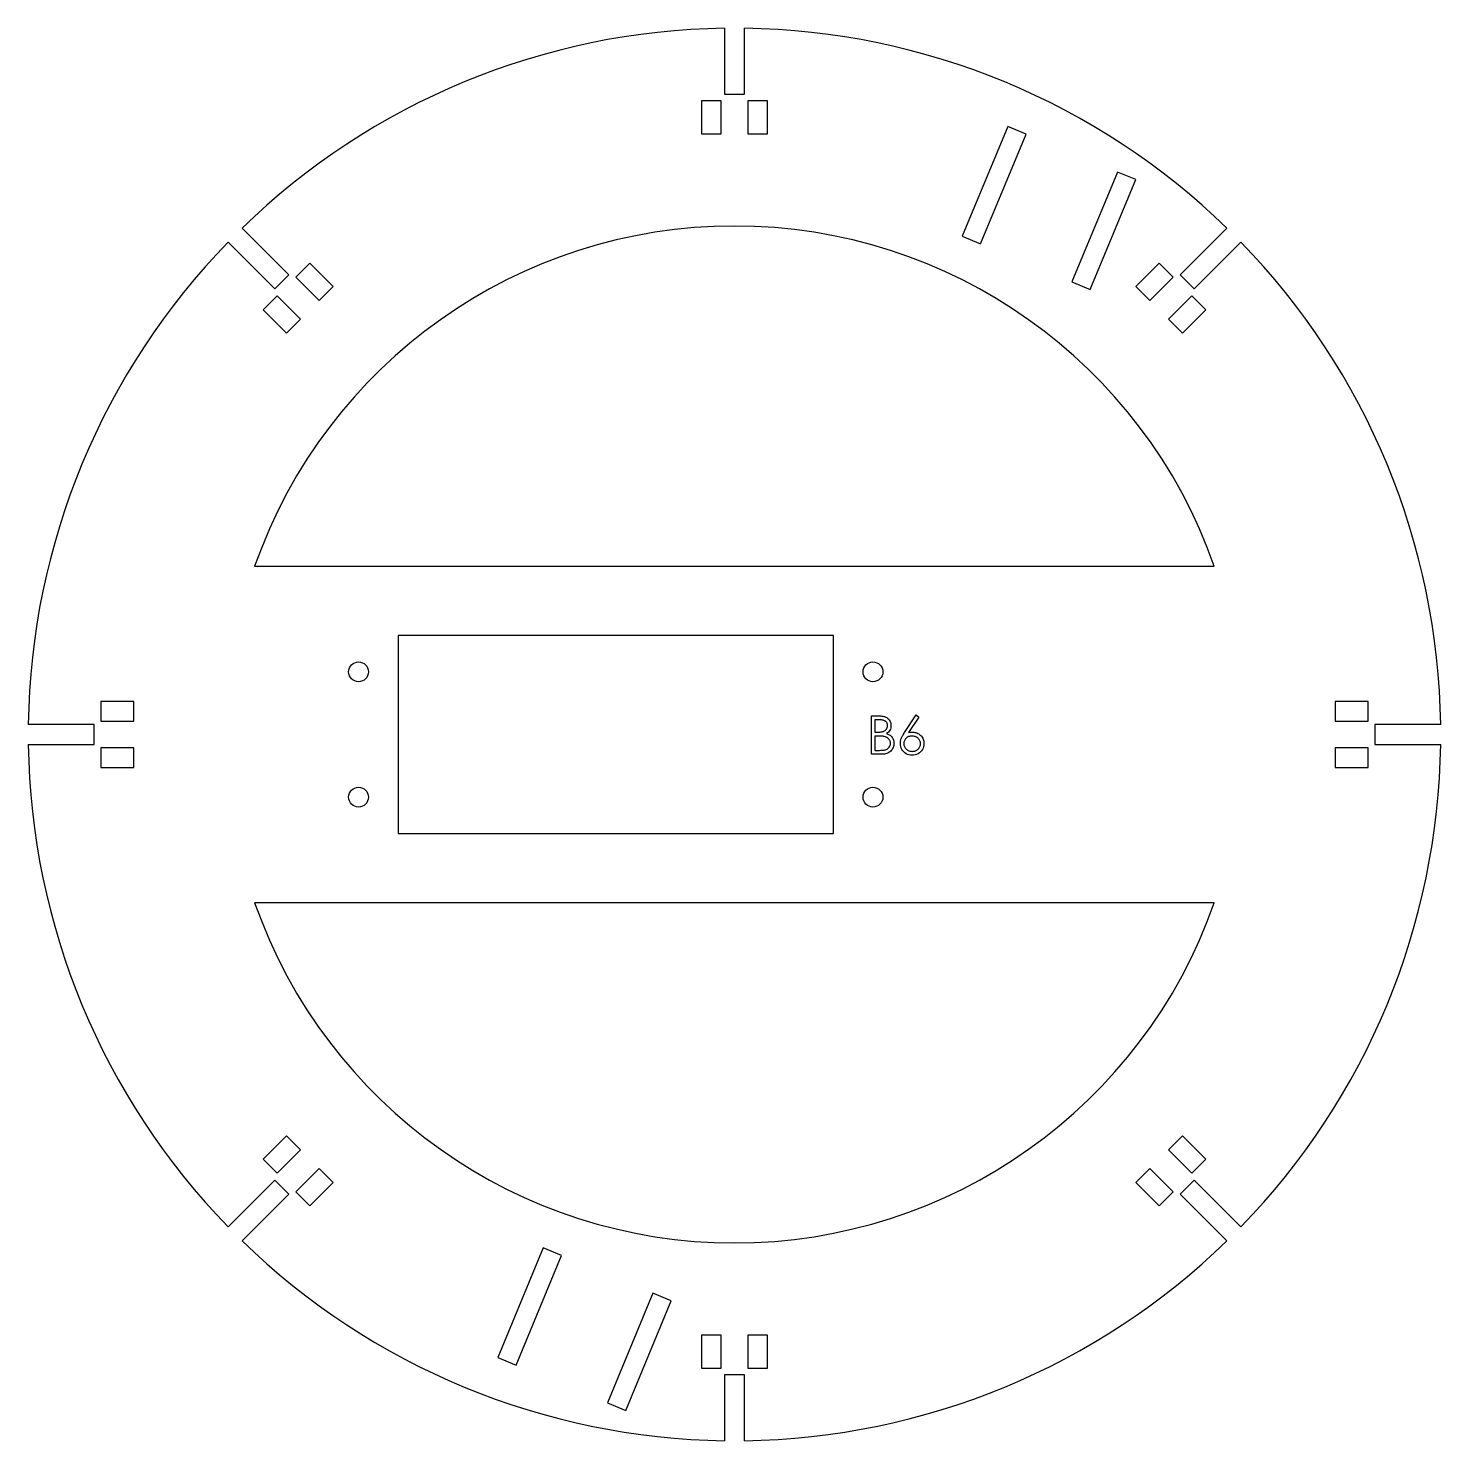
# Model space of a CAD drawing. Header units: millimetres. Extents: x 50 to 265, y 53 to 267.
import ezdxf

# ---------------------------------------------------------------- set-up
doc = ezdxf.new("R2010")
doc.units = ezdxf.units.MM

msp = doc.modelspace()

# ---------------------------------------------------------------- linework, layer by layer
at = {"color": 7, "linetype": 'Continuous', "lineweight": 25}
for p, q in [((155.97, 266.69), (155.97, 256.69)), ((158.97, 256.69), (158.97, 266.69)), ((155.47, 255.69), (152.47, 255.69)), ((152.47, 255.69), (152.47, 250.69)), ((155.47, 250.69), (155.47, 255.69)), ((155.97, 256.69), (158.97, 256.69)), ((159.47, 255.69), (159.47, 250.69)), ((162.47, 255.69), (159.47, 255.69)), ((162.47, 250.69), (162.47, 255.69)), ((152.47, 250.69), (155.47, 250.69)), ((159.47, 250.69), (162.47, 250.69)), ((198.89, 251.77), (192.01, 235.14)), ((194.78, 233.99), (201.67, 250.62)), ((201.67, 250.62), (198.89, 251.77)), ((215.52, 244.88), (208.64, 228.25)), ((218.3, 243.73), (215.52, 244.88)), ((211.41, 227.1), (218.3, 243.73)), ((89.89, 229.31), (82.82, 236.38)), ((232.13, 236.38), (225.06, 229.31)), ((80.69, 234.26), (87.77, 227.19)), ((192.01, 235.14), (194.78, 233.99)), ((227.18, 227.19), (234.25, 234.26)), ((87.77, 227.19), (89.89, 229.31)), ((93.07, 231.08), (90.95, 228.96)), ((96.6, 227.55), (93.07, 231.08)), ((221.88, 231.08), (218.34, 227.55)), ((224, 228.96), (221.88, 231.08)), ((225.06, 229.31), (227.18, 227.19)), ((90.95, 228.96), (94.48, 225.42)), ((94.48, 225.42), (96.6, 227.55)), ((208.64, 228.25), (211.41, 227.1)), ((218.34, 227.55), (220.46, 225.42)), ((220.46, 225.42), (224, 228.96)), ((88.12, 226.13), (86, 224.01)), ((91.65, 222.6), (88.12, 226.13)), ((226.82, 226.13), (223.29, 222.6)), ((228.95, 224.01), (226.82, 226.13)), ((86, 224.01), (89.53, 220.47)), ((225.41, 220.47), (228.95, 224.01)), ((89.53, 220.47), (91.65, 222.6)), ((223.29, 222.6), (225.41, 220.47)), ((84.72, 185.11), (230.22, 185.11)), ((172.47, 174.61), (106.47, 174.61)), ((106.47, 174.61), (106.47, 144.61)), ((172.47, 144.61), (172.47, 174.61)), ((66.39, 164.61), (61.39, 164.61)), ((61.39, 164.61), (61.39, 161.61)), ((66.39, 161.61), (66.39, 164.61)), ((248.55, 164.61), (248.55, 161.61)), ((253.55, 164.61), (248.55, 164.61)), ((253.55, 161.61), (253.55, 164.61)), ((60.39, 161.11), (50.39, 161.11)), ((60.39, 158.11), (60.39, 161.11)), ((61.39, 161.61), (66.39, 161.61)), ((248.55, 161.61), (253.55, 161.61)), ((264.55, 161.11), (254.55, 161.11)), ((254.55, 161.11), (254.55, 158.11)), ((50.39, 158.11), (60.39, 158.11)), ((66.39, 157.61), (61.39, 157.61)), ((61.39, 157.61), (61.39, 154.61)), ((66.39, 154.61), (66.39, 157.61)), ((253.55, 157.61), (248.55, 157.61)), ((248.55, 157.61), (248.55, 154.61)), ((253.55, 154.61), (253.55, 157.61)), ((254.55, 158.11), (264.55, 158.11)), ((61.39, 154.61), (66.39, 154.61)), ((248.55, 154.61), (253.55, 154.61)), ((106.47, 144.61), (172.47, 144.61)), ((230.22, 134.11), (84.72, 134.11)), ((89.53, 98.74), (86, 95.2)), ((91.65, 96.62), (89.53, 98.74)), ((225.41, 98.74), (223.29, 96.62)), ((228.95, 95.2), (225.41, 98.74)), ((88.12, 93.08), (91.65, 96.62)), ((223.29, 96.62), (226.82, 93.08)), ((86, 95.2), (88.12, 93.08)), ((226.82, 93.08), (228.95, 95.2)), ((94.48, 93.79), (90.95, 90.25)), ((96.6, 91.67), (94.48, 93.79)), ((220.46, 93.79), (218.34, 91.67)), ((224, 90.25), (220.46, 93.79)), ((87.77, 92.02), (80.69, 84.95)), ((89.89, 89.9), (87.77, 92.02)), ((90.95, 90.25), (93.07, 88.13)), ((93.07, 88.13), (96.6, 91.67)), ((218.34, 91.67), (221.88, 88.13)), ((221.88, 88.13), (224, 90.25)), ((227.18, 92.02), (225.06, 89.9)), ((234.25, 84.95), (227.18, 92.02)), ((82.82, 82.83), (89.89, 89.9)), ((225.06, 89.9), (232.13, 82.83)), ((128.48, 81.78), (121.59, 65.15)), ((131.25, 80.63), (128.48, 81.78)), ((124.36, 64), (131.25, 80.63)), ((145.11, 74.89), (138.22, 58.26)), ((140.99, 57.11), (147.88, 73.74)), ((147.88, 73.74), (145.11, 74.89)), ((155.47, 68.53), (152.47, 68.53)), ((152.47, 68.53), (152.47, 63.53)), ((155.47, 63.53), (155.47, 68.53)), ((162.47, 68.53), (159.47, 68.53)), ((159.47, 68.53), (159.47, 63.53)), ((162.47, 63.53), (162.47, 68.53)), ((121.59, 65.15), (124.36, 64)), ((152.47, 63.53), (155.47, 63.53)), ((158.97, 62.53), (155.97, 62.53)), ((155.97, 62.53), (155.97, 52.53)), ((158.97, 52.53), (158.97, 62.53)), ((159.47, 63.53), (162.47, 63.53)), ((138.22, 58.26), (140.99, 57.11))]:
    msp.add_line(p, q, dxfattribs=at)
at = {"color": 7, "linetype": 'Continuous', "flags": 128}
for points in [[(178.22, 162.43), (179.35, 162.43), (179.35, 162.43), (179.52, 162.43), (179.68, 162.42), (179.82, 162.4), (179.96, 162.39), (180.09, 162.36), (180.2, 162.33), (180.31, 162.3), (180.41, 162.26), (180.58, 162.17), (180.74, 162.05), (180.87, 161.91), (180.99, 161.75), (181.08, 161.57), (181.15, 161.39), (181.19, 161.19), (181.2, 160.99), (181.2, 160.99), (181.19, 160.79), (181.16, 160.61), (181.11, 160.44), (181.03, 160.27), (180.94, 160.12), (180.82, 159.98), (180.69, 159.86), (180.53, 159.75), (180.53, 159.75), (180.73, 159.67), (180.9, 159.58), (181.05, 159.49), (181.17, 159.39), (181.28, 159.28), (181.37, 159.16), (181.46, 159.03), (181.53, 158.89), (181.58, 158.74), (181.62, 158.59), (181.64, 158.43), (181.65, 158.26), (181.65, 158.26), (181.64, 158.09), (181.62, 157.93), (181.58, 157.77), (181.53, 157.62), (181.45, 157.48), (181.37, 157.34), (181.26, 157.21), (181.15, 157.09), (181.01, 156.97), (180.87, 156.88), (180.72, 156.79), (180.56, 156.73), (180.38, 156.67), (180.2, 156.64), (180, 156.61), (179.79, 156.61), (179.79, 156.61), (178.22, 156.61), (178.22, 156.61), (178.22, 162.43)], [(178.74, 161.83), (178.74, 159.97), (178.74, 159.97), (179.09, 159.97), (179.09, 159.97), (179.25, 159.97), (179.39, 159.97), (179.52, 159.98), (179.65, 159.99), (179.76, 160.01), (179.86, 160.03), (179.95, 160.05), (180.03, 160.08), (180.17, 160.14), (180.3, 160.22), (180.41, 160.32), (180.5, 160.43), (180.58, 160.56), (180.64, 160.69), (180.67, 160.83), (180.68, 160.97), (180.68, 160.97), (180.68, 161.07), (180.66, 161.16), (180.64, 161.25), (180.61, 161.33), (180.57, 161.41), (180.52, 161.48), (180.45, 161.54), (180.39, 161.6), (180.31, 161.66), (180.22, 161.7), (180.12, 161.74), (180, 161.77), (179.88, 161.8), (179.75, 161.82), (179.6, 161.83), (179.45, 161.83), (179.45, 161.83), (178.74, 161.83)], [(185.01, 162.58), (185.41, 162.26), (185.41, 162.26), (183.87, 159.91), (183.87, 159.91), (184.18, 159.95), (184.48, 159.97), (184.48, 159.97), (184.65, 159.96), (184.82, 159.93), (184.99, 159.9), (185.14, 159.84), (185.29, 159.77), (185.44, 159.69), (185.57, 159.58), (185.7, 159.47), (185.82, 159.34), (185.92, 159.2), (186.01, 159.06), (186.08, 158.91), (186.13, 158.75), (186.17, 158.59), (186.2, 158.42), (186.2, 158.24), (186.2, 158.24), (186.19, 158), (186.15, 157.76), (186.07, 157.55), (185.97, 157.34), (185.84, 157.15), (185.69, 156.98), (185.51, 156.83), (185.31, 156.7), (185.09, 156.59), (184.86, 156.52), (184.63, 156.47), (184.38, 156.46), (184.38, 156.46), (184.15, 156.47), (183.92, 156.51), (183.71, 156.59), (183.5, 156.69), (183.3, 156.81), (183.13, 156.96), (182.98, 157.14), (182.85, 157.34), (182.75, 157.55), (182.68, 157.77), (182.64, 158), (182.62, 158.23), (182.62, 158.23), (182.63, 158.41), (182.66, 158.6), (182.7, 158.78), (182.76, 158.98), (182.8, 159.08), (182.85, 159.18), (182.9, 159.29), (182.96, 159.41), (183.03, 159.53), (183.1, 159.65), (183.18, 159.79), (183.27, 159.92), (183.27, 159.92), (185.01, 162.58)], [(178.74, 159.37), (178.74, 157.2), (178.74, 157.2), (179.48, 157.2), (179.48, 157.2), (179.64, 157.21), (179.79, 157.21), (179.93, 157.22), (180.06, 157.23), (180.17, 157.25), (180.28, 157.27), (180.37, 157.3), (180.45, 157.32), (180.6, 157.39), (180.73, 157.48), (180.84, 157.58), (180.94, 157.7), (181.02, 157.83), (181.08, 157.97), (181.12, 158.11), (181.13, 158.26), (181.13, 158.26), (181.13, 158.35), (181.11, 158.44), (181.09, 158.53), (181.07, 158.61), (181.03, 158.69), (180.99, 158.77), (180.93, 158.84), (180.87, 158.91), (180.74, 159.04), (180.57, 159.15), (180.39, 159.24), (180.18, 159.3), (180.18, 159.3), (180.09, 159.32), (179.99, 159.33), (179.88, 159.34), (179.75, 159.35), (179.6, 159.36), (179.45, 159.36), (179.27, 159.37), (179.09, 159.37), (179.09, 159.37), (178.74, 159.37)], [(184.37, 159.37), (184.23, 159.36), (184.11, 159.35), (183.99, 159.32), (183.87, 159.28), (183.77, 159.24), (183.67, 159.18), (183.57, 159.11), (183.48, 159.03), (183.4, 158.94), (183.33, 158.85), (183.28, 158.76), (183.23, 158.66), (183.19, 158.55), (183.16, 158.44), (183.15, 158.33), (183.14, 158.21), (183.14, 158.21), (183.15, 158.09), (183.17, 157.98), (183.2, 157.87), (183.24, 157.77), (183.29, 157.67), (183.35, 157.57), (183.43, 157.48), (183.51, 157.39), (183.61, 157.31), (183.71, 157.24), (183.82, 157.19), (183.92, 157.14), (184.04, 157.1), (184.16, 157.08), (184.28, 157.06), (184.41, 157.05), (184.41, 157.05), (184.54, 157.06), (184.67, 157.08), (184.79, 157.1), (184.9, 157.14), (185.01, 157.19), (185.11, 157.24), (185.21, 157.31), (185.31, 157.39), (185.4, 157.48), (185.47, 157.57), (185.54, 157.67), (185.59, 157.77), (185.63, 157.87), (185.66, 157.98), (185.68, 158.09), (185.68, 158.21), (185.68, 158.21), (185.68, 158.33), (185.66, 158.44), (185.63, 158.55), (185.59, 158.66), (185.53, 158.76), (185.46, 158.85), (185.39, 158.94), (185.3, 159.03), (185.2, 159.11), (185.09, 159.18), (184.98, 159.24), (184.87, 159.28), (184.75, 159.32), (184.63, 159.35), (184.5, 159.36), (184.37, 159.37)]]:
    msp.add_lwpolyline(points, dxfattribs=at)
at = {"color": 7, "linetype": 'Continuous', "lineweight": 25}
for centre in [(100.47, 169.11), (178.47, 169.11), (100.47, 150.11), (178.47, 150.11)]:
    msp.add_circle(centre, 1.5, dxfattribs=at)
for radius, start, end in [(107.09, 90.8026, 134.1974), (107.09, 45.8026, 89.1974), (77.09, 19.3163, 160.6837), (107.09, 135.8026, 179.1974), (107.09, 0.8026, 44.1974), (107.09, 180.8026, 224.1974), (107.09, 315.8026, 359.1974), (77.09, 199.3163, 340.6837), (107.09, 225.8026, 269.1974), (107.09, 270.8026, 314.1974)]:
    msp.add_arc((157.47, 159.61), radius, start, end, dxfattribs=at)

doc.saveas('drawing.dxf')
